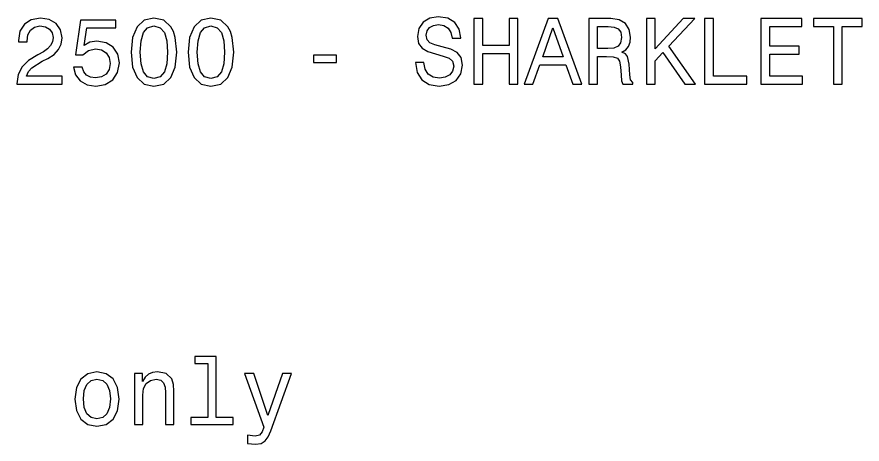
# Model space of a CAD drawing. Extents: x -17108 to 71323, y -8319 to 54197.
# Drawn here: x -2736 to 1766, y 33632 to 35910 of the extents above; entities that cross this region are included whole.
import ezdxf

# ---------------------------------------------------------------- set-up
doc = ezdxf.new("R2010")
doc.units = 0
doc.layers.get('0').update_dxf_attribs({"linetype": 'CONTINUOUS'})

msp = doc.modelspace()

# ---------------------------------------------------------------- linework, layer by layer
at = {"color": 7}
for points in [[(-2736.4, 35550.5), (-2495.8, 35550.5), (-2495.8, 35593.9), (-2686, 35593.9), (-2675.4, 35617.6), (-2657.2, 35637.3), (-2601.3, 35673.1), (-2571.5, 35688.2), (-2538.2, 35709.9), (-2514.5, 35735.1), (-2500.9, 35764.9), (-2495.8, 35798.7), (-2504.4, 35841), (-2528.1, 35874.3), (-2564.4, 35895.5), (-2611.3, 35903.1), (-2659.8, 35894.5), (-2696.6, 35870.8), (-2720.3, 35833), (-2728.3, 35783), (-2728.3, 35776), (-2682.4, 35776), (-2682.4, 35780), (-2677.9, 35814.3), (-2664.3, 35839.5), (-2642.6, 35855.7), (-2613.9, 35861.2), (-2584.6, 35856.2), (-2562.9, 35843.6), (-2548.8, 35823.9), (-2543.8, 35799.2), (-2547.3, 35776), (-2556.9, 35756.3), (-2573, 35739.2), (-2595.2, 35724), (-2625, 35707.9), (-2674.4, 35676.6), (-2709.2, 35643.3), (-2729.9, 35603), (-2736.4, 35552.1)], [(-2434.8, 35641.8), (-2423.7, 35600.5), (-2399, 35568.2), (-2362.7, 35548), (-2316.3, 35540.5), (-2265.4, 35549.5), (-2225.5, 35574.2), (-2200.3, 35613.6), (-2190.7, 35664), (-2199.3, 35710.9), (-2223.5, 35747.7), (-2261.3, 35771.4), (-2310.3, 35780), (-2348.1, 35774), (-2377.3, 35757.3), (-2363.2, 35851.6), (-2209.9, 35851.6), (-2209.9, 35893), (-2397, 35893), (-2424.7, 35707.4), (-2384.4, 35707.4), (-2355.1, 35731.1), (-2317.8, 35739.7), (-2285.5, 35734.1), (-2260.8, 35718), (-2245.2, 35693.3), (-2239.7, 35661.5), (-2245.2, 35629.7), (-2261.3, 35605), (-2286, 35589.4), (-2317.8, 35583.8), (-2344.5, 35587.4), (-2365.2, 35599), (-2380.4, 35617.1), (-2387.9, 35641.8)], [(-2127.7, 35721.5), (-2120.1, 35642.3), (-2096.4, 35585.8), (-2058.6, 35551.6), (-2006.1, 35540.5), (-1954.2, 35551.6), (-1916.4, 35585.8), (-1893.2, 35642.3), (-1885.1, 35721.5), (-1893.2, 35800.2), (-1902.8, 35831.5), (-1916.4, 35857.2), (-1954.2, 35891.5), (-2006.1, 35903.1), (-2058.6, 35891.5), (-2096.4, 35856.7), (-2120.1, 35800.2)], [(-1824.1, 35721.5), (-1816.5, 35642.3), (-1792.8, 35585.8), (-1755, 35551.6), (-1702.5, 35540.5), (-1650.6, 35551.6), (-1612.8, 35585.8), (-1589.6, 35642.3), (-1581.5, 35721.5), (-1589.6, 35800.2), (-1599.2, 35831.5), (-1612.8, 35857.2), (-1650.6, 35891.5), (-1702.5, 35903.1), (-1755, 35891.5), (-1792.8, 35856.7), (-1816.5, 35800.2)], [(-567.8, 35666), (-613.7, 35666), (-603.6, 35612.6), (-578.4, 35573.2), (-539.6, 35549.5), (-487.1, 35541), (-435.2, 35549), (-396.3, 35571.2), (-371.6, 35606), (-362.6, 35651.9), (-370.1, 35693.3), (-391.3, 35720), (-425.6, 35737.7), (-471.5, 35750.8), (-510.8, 35760.3), (-536.6, 35771.4), (-551.2, 35787.6), (-555.7, 35812.8), (-551.2, 35835.5), (-538.1, 35852.6), (-517.9, 35864.2), (-490.2, 35868.3), (-461.9, 35863.2), (-439.7, 35849.6), (-425.1, 35826.9), (-418, 35796.2), (-372.1, 35796.2), (-372.1, 35797.2), (-380.2, 35844.6), (-403.9, 35879.9), (-441.2, 35902.1), (-491.7, 35909.6), (-537.1, 35902.1), (-572.4, 35880.9), (-595.1, 35848.1), (-603.1, 35805.7), (-596.6, 35767.9), (-577.4, 35742.2), (-547.1, 35725), (-505.8, 35711.9), (-464.9, 35700.3), (-434.2, 35689.2), (-415.5, 35673.1), (-409, 35646.9), (-415, 35620.1), (-430.6, 35600), (-454.3, 35587.4), (-485.1, 35583.3), (-519.4, 35588.9), (-545.6, 35605), (-562.3, 35631.2)], [(-301.5, 35550.5), (-254.6, 35550.5), (-254.6, 35715), (-114.4, 35715), (-114.4, 35550.5), (-68, 35550.5), (-68, 35900.5), (-114.4, 35900.5), (-114.4, 35757.8), (-254.6, 35757.8), (-254.6, 35900.5), (-301.5, 35900.5)], [(-34.2, 35550.5), (12.2, 35550.5), (49, 35653.4), (188.7, 35653.4), (225.5, 35550.5), (272.9, 35550.5), (144.8, 35901.1), (93.3, 35901.1)], [(310.2, 35550.5), (357.1, 35550.5), (357.1, 35698.3), (405, 35698.3), (440.3, 35696.8), (462.5, 35689.7), (474.6, 35673.1), (479.7, 35643.3), (482.2, 35598), (485.2, 35568.2), (491.3, 35550.5), (544.2, 35550.5), (544.2, 35560.1), (532.6, 35574.2), (528.6, 35600.5), (525, 35657), (516.5, 35698.8), (504.9, 35711.9), (486.7, 35721.5), (506.9, 35734.1), (521, 35751.8), (530.1, 35774), (533.1, 35800.7), (526.1, 35843.1), (505.9, 35874.8), (472.6, 35894), (427.2, 35900.5), (310.2, 35900.5)], [(616.8, 35550.5), (663.2, 35550.5), (663.2, 35675.1), (704.6, 35719.5), (822.1, 35550.5), (878.6, 35550.5), (737.4, 35753.3), (874.5, 35900.5), (813, 35900.5), (663.2, 35738.7), (663.2, 35900.5), (616.8, 35900.5)], [(927.5, 35550.5), (1152.4, 35550.5), (1152.4, 35592.9), (973.9, 35592.9), (973.9, 35900.5), (927.5, 35900.5)], [(1227.6, 35550.5), (1449.5, 35550.5), (1449.5, 35592.9), (1274, 35592.9), (1274, 35711.4), (1430.3, 35711.4), (1430.3, 35753.3), (1274, 35753.3), (1274, 35858.2), (1445.4, 35858.2), (1445.4, 35900.5), (1227.6, 35900.5)], [(1613.9, 35550.5), (1660.3, 35550.5), (1660.3, 35858.2), (1766.2, 35858.2), (1766.2, 35900.5), (1507.5, 35900.5), (1507.5, 35858.2), (1613.9, 35858.2)], [(-2079.3, 35721.5), (-2075.2, 35782.5), (-2062.6, 35826.4), (-2039.9, 35852.1), (-2006.1, 35861.2), (-1972.9, 35852.1), (-1950.2, 35826.4), (-1937.6, 35782.5), (-1933.5, 35721.5), (-1937.6, 35660), (-1950.2, 35616.1), (-1972.9, 35590.4), (-2006.1, 35581.8), (-2039.9, 35590.4), (-2062.6, 35616.1), (-2075.2, 35660)], [(-1775.7, 35721.5), (-1771.6, 35782.5), (-1759, 35826.4), (-1736.3, 35852.1), (-1702.5, 35861.2), (-1669.3, 35852.1), (-1646.6, 35826.4), (-1634, 35782.5), (-1629.9, 35721.5), (-1634, 35660), (-1646.6, 35616.1), (-1669.3, 35590.4), (-1702.5, 35581.8), (-1736.3, 35590.4), (-1759, 35616.1), (-1771.6, 35660)], [(65.1, 35696.3), (119.1, 35850.6), (173, 35696.3)], [(414.1, 35857.7), (444.9, 35854.7), (466.5, 35845.1), (480.2, 35827.4), (484.7, 35799.7), (479.7, 35770.4), (466, 35752.8), (442.8, 35743.7), (411.1, 35741.2), (357.1, 35741.2), (357.1, 35857.7)], [(-1156.4, 35666), (-1034.3, 35666), (-1034.3, 35705.9), (-1156.4, 35705.9)], [(-1718.7, 34061.3), (-1718.7, 33773.8), (-1810, 33773.8), (-1810, 33736.5), (-1583.5, 33736.5), (-1583.5, 33773.8), (-1674.3, 33773.8), (-1674.3, 34098.6), (-1788.3, 34098.6), (-1788.3, 34061.3)], [(-2427.3, 33871.7), (-2419.2, 33810.1), (-2396, 33764.7), (-2359.2, 33736.5), (-2309.8, 33726.9), (-2260.8, 33736.5), (-2224, 33764.2), (-2200.8, 33809.6), (-2192.2, 33871.7), (-2200.8, 33933.2), (-2224, 33979.1), (-2260.8, 34006.8), (-2309.8, 34016.9), (-2359.2, 34006.8), (-2396, 33978.6), (-2419.2, 33933.2)], [(-2110.5, 33736.5), (-2066.2, 33736.5), (-2066.2, 33892.8), (-2061.6, 33928.6), (-2047, 33954.9), (-2024.3, 33971), (-1994, 33977.1), (-1969.8, 33972), (-1954.7, 33958.4), (-1947.1, 33935.7), (-1944.6, 33905.4), (-1944.6, 33736.5), (-1900.2, 33736.5), (-1900.2, 33914.5), (-1902.3, 33950.3), (-1911.3, 33980.1), (-1941.1, 34007.3), (-1987.5, 34016.9), (-2013.2, 34013.4), (-2034.9, 34003.8), (-2053.6, 33987.7), (-2068.2, 33966), (-2068.2, 34007.3), (-2110.5, 34007.3)], [(-1321.3, 34007.3), (-1398.9, 33784.4), (-1475.1, 34007.3), (-1523.5, 34007.3), (-1420.6, 33721.4), (-1429.7, 33696.2), (-1443.8, 33679), (-1467.5, 33673.5), (-1508.4, 33678.5), (-1508.4, 33635.6), (-1465.5, 33631.6), (-1434.8, 33635.6), (-1413.1, 33648.2), (-1397.4, 33669.9), (-1383.8, 33701.7), (-1273.9, 34007.3)], [(-2381.9, 33872.2), (-2377.3, 33917.6), (-2363.2, 33950.3), (-2340.5, 33970.5), (-2309.8, 33977.6), (-2279.5, 33970.5), (-2256.8, 33950.8), (-2242.7, 33917.6), (-2237.6, 33872.2), (-2242.7, 33826.3), (-2256.8, 33793), (-2279.5, 33772.8), (-2309.8, 33766.3), (-2340.5, 33772.8), (-2363.2, 33793), (-2377.3, 33826.3)]]:
    msp.add_lwpolyline(points, close=True, dxfattribs=at)

doc.saveas('drawing.dxf')
